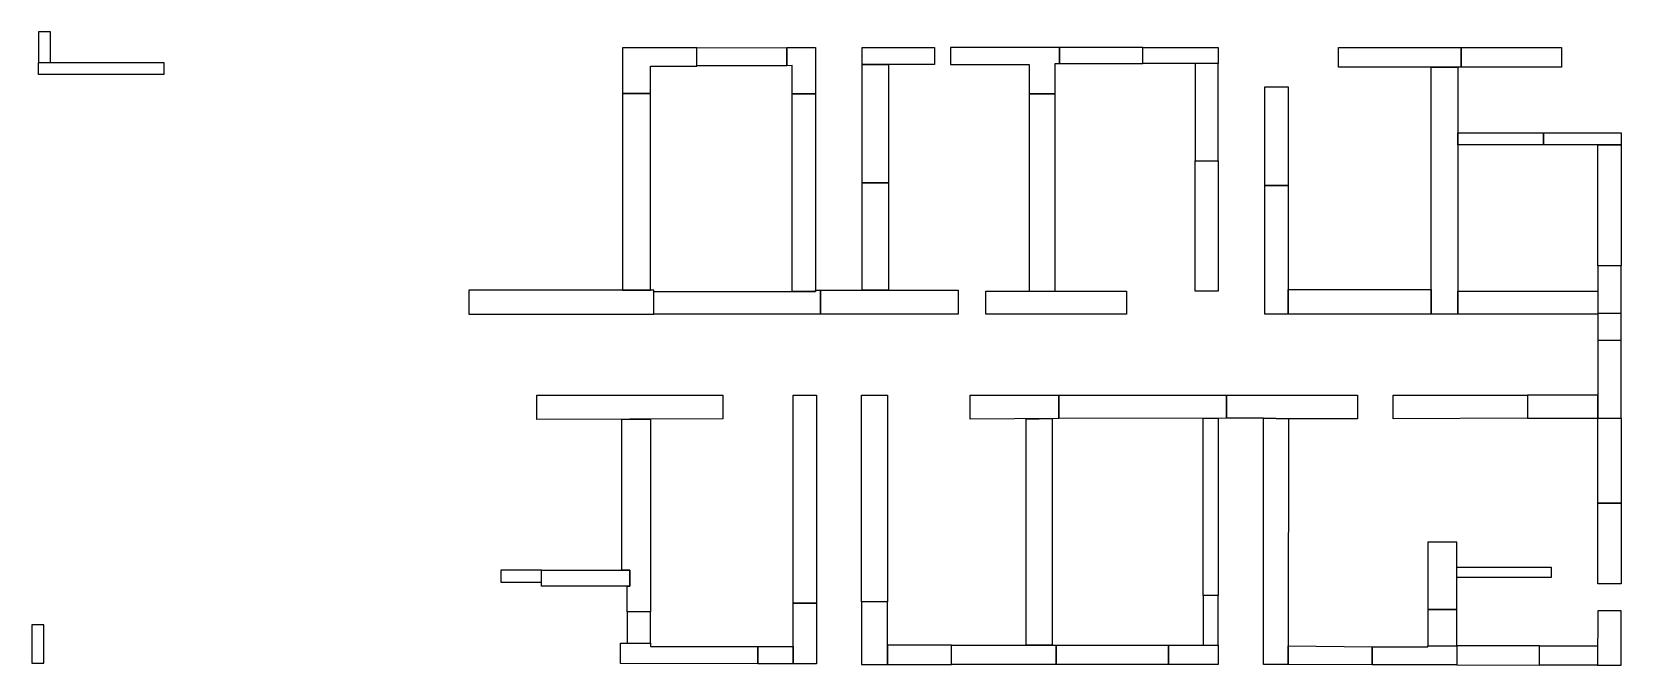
# Model space of a CAD drawing. Header units: inches. Extents: x 369 to 2874, y -68 to 931.
import ezdxf

# ---------------------------------------------------------------- set-up
doc = ezdxf.new("R2010")
doc.units = ezdxf.units.IN
doc.header["$MEASUREMENT"] = 0
doc.layers.add('wall block', color=7, linetype='Continuous')

# ---------------------------------------------------------------- blocks, each defined once
blk = doc.blocks.new('5712A')
at = {"layer": 'wall block', "flags": 128}
blk.add_lwpolyline([(-327.4, 552.3), (-327.4, 590.5), (-618.5, 590.5), (-618.5, 552.3), (-327.4, 552.3)], dxfattribs=at)
blk = doc.blocks.new('5712B')
at = {"layer": 'wall block'}
blk.add_lwpolyline([(-327.4, 588), (-72.3, 588), (-72.3, 590.5), (-64.4, 590.5), (-64.4, 552.3), (-327.4, 552.3)], close=True, dxfattribs=at)
blk = doc.blocks.new('5732A')
at = {"layer": 'wall block', "flags": 128}
blk.add_lwpolyline([(195.7, 552.3), (195.7, 588.7), (417.5, 588.7), (417.5, 552.3), (195.7, 552.3)], dxfattribs=at)
blk = doc.blocks.new('5712C')
at = {"layer": 'wall block', "flags": 128}
blk.add_lwpolyline([(-64.4, 590.5), (152.4, 590.5), (152.4, 552.3), (-64.4, 552.3), (-64.4, 590.5)], dxfattribs=at)
blk = doc.blocks.new('5721B')
at = {"layer": 'wall block', "flags": 128}
blk.add_lwpolyline([(525.9, 759.8), (561.9, 759.8), (561.9, 554.2), (525.9, 554.2), (525.9, 759.8)], dxfattribs=at)
blk = doc.blocks.new('5721A')
at = {"layer": 'wall block', "flags": 128}
blk.add_lwpolyline([(561.9, 759.8), (561.9, 913.4), (525.9, 913.4), (525.9, 759.8), (561.9, 759.8)], dxfattribs=at)
blk = doc.blocks.new('5703C')
blk.add_lwpolyline([(443.3, 972.9), (561.9, 972.9), (561.9, 947.9), (443.3, 947.9)], close=True)
blk = doc.blocks.new('5703B')
at = {"layer": 'wall block', "flags": 128}
blk.add_lwpolyline([(311.9, 972.9), (311.9, 947.9), (443.3, 947.9), (443.3, 972.9), (311.9, 972.9)], dxfattribs=at)
blk = doc.blocks.new('5703A')
at = {"layer": 'wall block', "flags": 128}
blk.add_lwpolyline([(305.4, 900), (305.4, 947.9), (311.9, 947.9), (311.9, 972.9), (140.4, 972.9), (140.4, 946.1), (264.2, 946.1), (264.2, 900), (305.4, 900)], dxfattribs=at)
blk = doc.blocks.new('5702A')
at = {"layer": 'wall block', "flags": 128}
blk.add_lwpolyline([(1.1, 972.9), (114.9, 972.9), (114.9, 946.1), (1.1, 946.1), (1.1, 972.9)], dxfattribs=at)
blk = doc.blocks.new('5717A')
at = {"layer": 'wall block', "flags": 128}
blk.add_lwpolyline([(42.4, 759.6), (1.1, 759.6), (1.1, 946.1), (42.4, 946.1), (42.4, 759.6)], dxfattribs=at)
blk = doc.blocks.new('5717B')
at = {"layer": 'wall block', "flags": 128}
blk.add_lwpolyline([(1.1, 759.6), (42.4, 759.6), (42.4, 590.5), (1.1, 590.5), (1.1, 759.6)], dxfattribs=at)
blk = doc.blocks.new('5714A')
at = {"layer": 'wall block', "flags": 128}
blk.add_lwpolyline([(-109.2, 588), (-109.2, 900.1), (-72.3, 900.1), (-72.3, 588), (-109.2, 588)], dxfattribs=at)
blk = doc.blocks.new('5701C')
at = {"layer": 'wall block', "flags": 128}
blk.add_lwpolyline([(-117.4, 972.9), (-72.3, 973.1), (-72.3, 900.1), (-109.2, 900.1), (-109.2, 944.3), (-117.4, 944.2), (-117.4, 972.9)], dxfattribs=at)
blk = doc.blocks.new('5719A')
at = {"layer": 'wall block', "flags": 128}
blk.add_lwpolyline([(264.2, 900), (264.2, 588.7), (305.4, 588.7), (305.4, 900), (264.2, 900)], dxfattribs=at)
blk = doc.blocks.new('5701B')
at = {"layer": 'wall block'}
blk.add_line((-117.4, 972.9), (-117.4, 944.2), dxfattribs=at)
at = {"layer": 'wall block', "flags": 128}
blk.add_lwpolyline([(-117.4, 944.2), (-259.7, 944.2), (-259.7, 972.3), (-117.4, 972.9)], dxfattribs=at)
blk = doc.blocks.new('5701A')
at = {"layer": 'wall block', "flags": 128}
blk.add_lwpolyline([(-259.7, 944.2), (-259.7, 972.3), (-376.8, 972.3), (-376.8, 900.3), (-332.2, 900.3), (-332.2, 943.4), (-263.5, 943.7), (-259.7, 943.7), (-259.7, 972.3)], dxfattribs=at)
blk = doc.blocks.new('5713A')
at = {"layer": 'wall block', "flags": 128}
blk.add_lwpolyline([(-376.8, 900.3), (-376.8, 590.5), (-332.2, 590.5), (-332.2, 900.3), (-376.8, 900.3)], dxfattribs=at)
blk = doc.blocks.new('5723B')
at = {"layer": 'wall block', "flags": 128}
blk.add_lwpolyline([(635.3, 552.3), (635.3, 755.1), (672.3, 755.1), (672.3, 552.3), (635.3, 552.3)], dxfattribs=at)
blk = doc.blocks.new('5723A')
at = {"layer": 'wall block', "flags": 128}
blk.add_lwpolyline([(635.3, 755.1), (635.3, 910.7), (672.3, 910.7), (672.3, 755.1), (635.3, 755.1)], dxfattribs=at)
blk = doc.blocks.new('5704A')
at = {"layer": 'wall block', "flags": 128}
blk.add_lwpolyline([(944.8, 973.1), (944.8, 941.9), (751.6, 941.9), (751.6, 973.1), (944.8, 973.1)], dxfattribs=at)
blk = doc.blocks.new('5727A')
at = {"layer": 'wall block', "flags": 128}
blk.add_lwpolyline([(897.8, 591.5), (897.8, 941.9), (939.6, 941.9), (939.6, 552.3), (897.8, 552.3), (897.8, 591.5)], dxfattribs=at)
blk = doc.blocks.new('5704B')
at = {"layer": 'wall block', "flags": 128}
blk.add_lwpolyline([(944.8, 973.1), (1103, 973.1), (1103, 941.9), (944.8, 941.9), (944.8, 973.1)], dxfattribs=at)
blk = doc.blocks.new('5729A')
at = {"layer": 'wall block', "flags": 128}
blk.add_lwpolyline([(939.6, 838.5), (1074.4, 838.5), (1074.4, 819.3), (939.6, 819.3), (939.6, 838.5)], dxfattribs=at)
blk = doc.blocks.new('5729B')
at = {"layer": 'wall block', "flags": 128}
blk.add_lwpolyline([(1074.4, 838.5), (1197.1, 838.5), (1197.1, 819.3), (1074.4, 819.3), (1074.4, 838.5)], dxfattribs=at)
blk = doc.blocks.new('5705A')
at = {"layer": 'wall block', "flags": 128}
blk.add_lwpolyline([(1160.1, 819.3), (1196.8, 819.2), (1196.8, 628.7), (1160.1, 628.7), (1160.1, 819.3)], dxfattribs=at)
blk = doc.blocks.new('5705B')
at = {"layer": 'wall block', "flags": 128}
blk.add_lwpolyline([(1160.1, 628.7), (1160.1, 511.3), (1197.1, 511.3), (1197.1, 628.7), (1160.1, 628.7)], dxfattribs=at)
blk = doc.blocks.new('5725B')
at = {"layer": 'wall block'}
blk.add_lwpolyline([(939.6, 552.3), (939.6, 588.7), (1160.1, 588.7), (1160.1, 552.3)], close=True, dxfattribs=at)
blk = doc.blocks.new('5725A')
at = {"layer": 'wall block', "flags": 128}
blk.add_lwpolyline([(672.3, 591.5), (897.8, 591.5), (897.8, 552.3), (672.3, 552.3), (672.3, 591.5)], dxfattribs=at)
blk = doc.blocks.new('5705C')
at = {"layer": 'wall block', "flags": 128}
blk.add_lwpolyline([(1160.1, 511.3), (1160.1, 346.2), (1197.1, 346.2), (1197.1, 511.3), (1160.1, 511.3)], dxfattribs=at)
blk = doc.blocks.new('5705D')
at = {"layer": 'wall block', "flags": 128}
blk.add_lwpolyline([(1197.1, 346.2), (1197.1, 212.1), (1160, 212.1), (1160, 346.2), (1197.1, 346.2)], dxfattribs=at)
blk = doc.blocks.new('5705E')
at = {"layer": 'wall block', "flags": 128}
blk.add_lwpolyline([(1197.1, 212.1), (1197.1, 84.8), (1160, 84.8), (1160, 212.1), (1197.1, 212.1)], dxfattribs=at)
blk = doc.blocks.new('5705F')
at = {"layer": 'wall block', "flags": 128}
blk.add_lwpolyline([(1160, 84.8), (1159.8, -1.1), (1197.1, -1.1), (1197.1, 84.8), (1160, 84.8)], dxfattribs=at)
blk = doc.blocks.new('5706D')
blk.add_lwpolyline([(1068.1, 29.5), (1159.8, 29.5), (1159.8, -1.1), (1068.1, -1.1)], close=True)
blk = doc.blocks.new('5706C')
at = {"layer": 'wall block', "flags": 128}
blk.add_lwpolyline([(938.3, 14.2), (938.3, -0.7), (1068.1, -0.9), (1068.1, 29.5), (938.3, 29.5)], dxfattribs=at)
blk = doc.blocks.new('5731A')
at = {"layer": 'wall block', "flags": 128}
blk.add_lwpolyline([(1160.1, 424.7), (1049.2, 424.7), (1049.2, 388.4), (1160.1, 388.4), (1160.1, 424.7)], dxfattribs=at)
blk = doc.blocks.new('5726A')
at = {"layer": 'wall block', "flags": 128}
blk.add_lwpolyline([(1049.2, 388.4), (837.6, 387.3), (837.6, 424.7), (1049.2, 424.7), (1049.2, 388.4)], dxfattribs=at)
blk = doc.blocks.new('5728A')
at = {"layer": 'wall block', "flags": 128}
blk.add_lwpolyline([(892.4, 86.8), (938.3, 86.8), (938.3, 193), (892.4, 193), (892.4, 86.8)], dxfattribs=at)
blk = doc.blocks.new('5728B')
at = {"layer": 'wall block', "flags": 128}
blk.add_lwpolyline([(892.4, 86.8), (892.2, 29.5), (938.3, 29.5), (938.3, 86.8), (892.4, 86.9)], dxfattribs=at)
blk = doc.blocks.new('5706B')
at = {"layer": 'wall block', "flags": 128}
blk.add_lwpolyline([(938.3, -0.7), (804.6, -0.4), (804.6, 28.1), (892.4, 28.1), (892.4, 29.5), (938.3, 29.5), (938.3, -0.7)], dxfattribs=at)
blk = doc.blocks.new('5706A')
at = {"layer": 'wall block', "flags": 128}
blk.add_lwpolyline([(804.6, -0.4), (672.5, -0.1), (672.5, 29.3), (804.6, 28.1), (804.6, -0.4)], dxfattribs=at)
blk = doc.blocks.new('5724A')
at = {"layer": 'wall block', "flags": 128}
blk.add_lwpolyline([(660.5, -0.1), (633.6, -0.1), (633.6, 388.2), (672.6, 387.3), (672.5, 29.3), (672.5, -0.1), (660.5, -0.1)], dxfattribs=at)
blk = doc.blocks.new('5718C')
at = {"layer": 'wall block', "flags": 128}
blk.add_lwpolyline([(781.3, 387.3), (672.6, 387.3), (633.6, 388.2), (575.3, 388.2), (575.3, 424.7), (781.3, 424.7), (781.3, 387.3)], dxfattribs=at)
blk = doc.blocks.new('5718B')
at = {"layer": 'wall block', "flags": 128}
blk.add_lwpolyline([(575.3, 388.2), (310.7, 388), (310.7, 424.7), (575.3, 424.7), (575.3, 388.2)], dxfattribs=at)
blk = doc.blocks.new('5722B')
at = {"layer": 'wall block', "flags": 128}
blk.add_lwpolyline([(538.2, 64.9), (538.2, -13.6), (562, -13.6), (562, 64.9), (538.2, 64.9)], dxfattribs=at)
blk = doc.blocks.new('5707D')
at = {"layer": 'wall block', "flags": 128}
blk.add_lwpolyline([(483.5, 0), (483.5, 30.5), (562, 30.5), (562, 0), (483.5, 0)], dxfattribs=at)
blk = doc.blocks.new('5707C')
at = {"layer": 'wall block', "flags": 128}
blk.add_lwpolyline([(306.5, 0), (306.5, 30.5), (483.5, 30.5), (483.5, 0)], close=True, dxfattribs=at)
blk = doc.blocks.new('5707B')
at = {"layer": 'wall block', "flags": 128}
blk.add_lwpolyline([(141.8, 0), (141.8, 30.3), (306.5, 30.5), (306.5, 0)], close=True, dxfattribs=at)
blk = doc.blocks.new('5720A')
at = {"layer": 'wall block', "flags": 128}
blk.add_lwpolyline([(259.3, 30.4), (259.3, 387.1), (300.5, 388), (300.5, 30.5), (259.3, 30.4)], dxfattribs=at)
blk = doc.blocks.new('5718A')
at = {"layer": 'wall block', "flags": 128}
blk.add_lwpolyline([(171.2, 387.1), (171.2, 424.8), (310.7, 424.7), (310.8, 388), (171.2, 387.1)], dxfattribs=at)
blk = doc.blocks.new('5716B')
at = {"layer": 'wall block', "flags": 128}
blk.add_lwpolyline([(41.2, 98.9), (0, 98.9), (0, 0), (41.2, 0), (41.2, 98.9)], dxfattribs=at)
blk = doc.blocks.new('5707A')
at = {"layer": 'wall block', "flags": 128}
blk.add_lwpolyline([(141.8, 30.3), (41.2, 30.3), (41.2, 0), (141.8, 0), (141.8, 30.3)], dxfattribs=at)
blk = doc.blocks.new('5711A')
at = {"layer": 'wall block', "flags": 128}
blk.add_lwpolyline([(-511.8, 386.3), (-511.8, 424.8), (-218.6, 424.8), (-218.6, 387.3), (-511.8, 386.3)], dxfattribs=at)
blk = doc.blocks.new('5715B')
at = {"layer": 'wall block', "flags": 128}
blk.add_lwpolyline([(-70.9, 96.9), (-70.9, 1.1), (-107.9, 1.1), (-107.9, 96.9), (-70.9, 96.9)], dxfattribs=at)
blk = doc.blocks.new('5708B')
at = {"layer": 'wall block', "flags": 128}
blk.add_lwpolyline([(-163.2, 1.3), (-163.2, 28.3), (-107.9, 28.3), (-107.9, 1.1)], close=True, dxfattribs=at)
blk = doc.blocks.new('5708A')
at = {"layer": 'wall block', "flags": 128}
blk.add_lwpolyline([(-379.8, 1.7), (-379.8, 33.7), (-332.2, 33.7), (-332.2, 28.6), (-163.2, 28.3), (-163.2, 1.3)], close=True, dxfattribs=at)
blk = doc.blocks.new('5710A')
at = {"layer": 'wall block', "flags": 128}
blk.add_lwpolyline([(-369.2, 83.3), (-369.2, 123.3), (-365, 123.3), (-365, 149), (-377.7, 149), (-377.7, 386.8), (-332.2, 386.9), (-332.2, 83.3), (-369.2, 83.3)], dxfattribs=at)
blk = doc.blocks.new('5709A')
at = {"layer": 'wall block', "flags": 128}
blk.add_lwpolyline([(-504, 131.1), (-504, 149), (-568.3, 149), (-568.3, 130), (-504, 130), (-504, 131.2)], dxfattribs=at)
blk = doc.blocks.new('5709B')
at = {"layer": 'wall block', "flags": 128}
blk.add_lwpolyline([(-504, 149), (-365, 149), (-365, 123.3), (-504, 123.3), (-504, 149)], dxfattribs=at)
blk = doc.blocks.new('5730A')
at = {"layer": 'wall block'}
blk.add_lwpolyline([(2269.8, 159.9), (2418.1, 159.9), (2418.1, 143.5), (2269.8, 143.5)], close=True, dxfattribs=at)
blk = doc.blocks.new('5716A')
at = {"layer": 'wall block', "flags": 128}
blk.add_lwpolyline([(41.2, 98.9), (0, 98.9), (0, 424.8), (41.2, 424.8), (41.2, 98.9), (0, 98.9)], dxfattribs=at)
blk = doc.blocks.new('5722A')
at = {"layer": 'wall block'}
blk.add_lwpolyline([(3652.1, 332.9), (3675.9, 332.9), (3675.9, 53.6), (3652.1, 53.6)], close=True, dxfattribs=at)
blk = doc.blocks.new('5715A')
at = {"layer": 'wall block', "flags": 128}
blk.add_lwpolyline([(-107.9, 387.3), (-107.9, 424.8), (-70.9, 424.8), (-70.9, 96.9), (-107.9, 96.9), (-107.9, 387.3)], dxfattribs=at)
blk = doc.blocks.new('5710B')
at = {"layer": 'wall block', "flags": 128}
blk.add_lwpolyline([(-332.2, 83.3), (-369.2, 83.3), (-369.2, 33.7), (-332.2, 33.7), (-332.2, 83.3)], dxfattribs=at)
blk = doc.blocks.new('5735A')
at = {"layer": 'wall block', "flags": 128}
blk.add_lwpolyline([(-1307.3, 24.1), (-1307.3, 2.1), (-1288.3, 2.1), (-1288.3, 62.4), (-1307.3, 62.4), (-1307.3, 24.1)], dxfattribs=at)
blk = doc.blocks.new('5740A')
at = {"layer": 'wall block', "flags": 128}
blk.add_lwpolyline([(-1296.5, 997.7), (-1296.5, 949.3), (-1278, 949.3), (-1278, 997.7), (-1296.5, 997.7)], dxfattribs=at)
blk = doc.blocks.new('5740B')
blk.add_lwpolyline([(35, 955.7), (232, 955.7), (232, 936.9), (35, 936.9)], close=True)

msp = doc.modelspace()

# ---------------------------------------------------------------- block references
msp.add_blockref('5740B', (345.3, -72.9))
at = {"layer": 'wall block'}
for name, p in [('5740A', (1676.8, -66.5)), ('5701A', (1676.8, -66.5)), ('5701B', (1676.8, -66.5)), ('5701C', (1676.8, -66.5)), ('5702A', (1676.8, -66.5)), ('5703A', (1676.8, -66.5)), ('5703B', (1676.8, -66.5)), ('5703C', (1676.8, -66.5)), ('5704A', (1676.8, -66.5)), ('5704B', (1676.8, -66.5)), ('5717A', (1676.8, -66.5)), ('5721A', (1676.8, -32)), ('5727A', (1676.8, -66.5)), ('5713A', (1676.8, -66.5)), ('5714A', (1676.8, -66.5)), ('5719A', (1676.8, -66.5)), ('5723A', (1676.8, -66.5)), ('5729A', (1676.8, -66.5)), ('5729B', (1676.8, -66.5)), ('5705A', (1676.8, -66.5)), ('5721B', (1676.8, -32)), ('5717B', (1676.8, -66.5)), ('5723B', (1676.8, -66.5)), ('5705B', (1676.8, -66.5)), ('5712A', (1676.8, -66.5)), ('5712B', (1676.8, -66.5)), ('5712C', (1676.8, -66.5)), ('5732A', (1676.8, -66.5)), ('5725A', (1676.8, -66.5)), ('5725B', (1676.8, -66.5)), ('5705C', (1676.8, -24.3)), ('5711A', (1676.8, -66.5)), ('5715A', (1676.8, -66.5)), ('5716A', (1676.8, -66.5)), ('5718A', (1676.8, -66.5)), ('5718B', (1676.8, -66.5)), ('5718C', (1676.8, -66.5)), ('5726A', (1676.8, -66.5)), ('5731A', (1676.8, -66.5)), ('5710A', (1676.8, -66.5)), ('5720A', (1676.8, -66.5)), ('5722A', (-1437.1, -11.2)), ('5724A', (1676.8, -66.5)), ('5705D', (1676.8, -24.3)), ('5705E', (1676.8, -24.3)), ('5728A', (1676.8, -66.5)), ('5709A', (1676.8, -66.5)), ('5709B', (1676.8, -66.5)), ('5730A', (345.3, -72.9)), ('5715B', (1676.8, -66.5)), ('5716B', (1676.8, -66.5)), ('5722B', (1676.8, -22.4)), ('5710B', (1676.8, -66.5)), ('5728B', (1676.8, -66.5)), ('5705F', (1676.8, -66.5)), ('5735A', (1676.8, -66.5)), ('5708A', (1676.8, -66.5)), ('5708B', (1676.8, -66.5)), ('5707A', (1676.8, -66.5)), ('5707B', (1676.8, -66.5)), ('5707C', (1676.8, -66.5)), ('5707D', (1676.8, -66.5)), ('5706A', (1676.8, -66.5)), ('5706B', (1676.8, -66.5)), ('5706C', (1676.8, -66.5)), ('5706D', (1676.8, -66.5))]:
    msp.add_blockref(name, p, dxfattribs=at)

doc.saveas('drawing.dxf')
